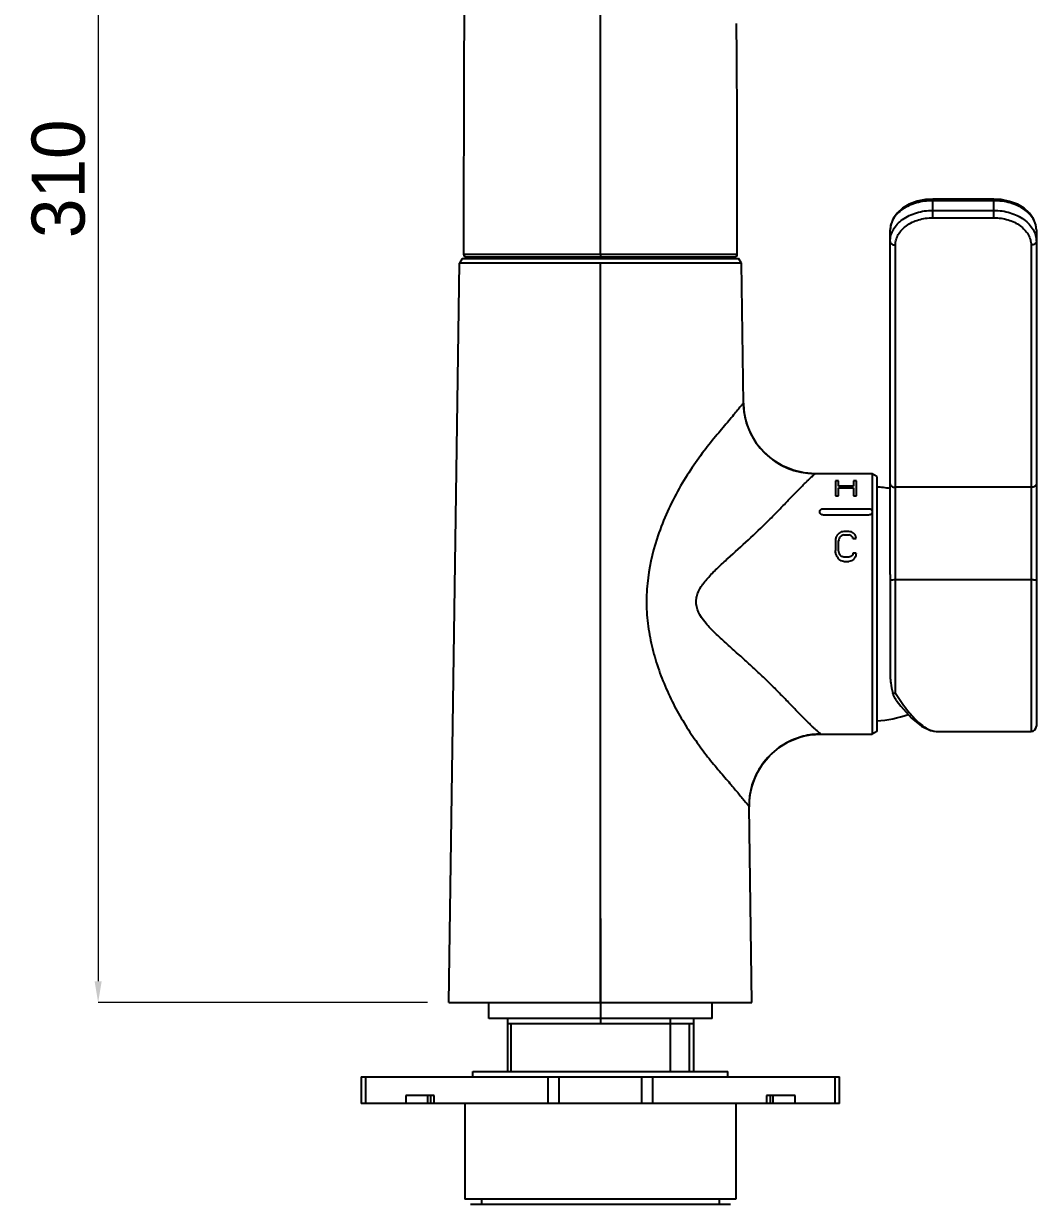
# Model space of a CAD drawing. Extents: x 0 to 1128, y 0 to 827.
# Drawn here: x 164.6 to 355, y 280.4 to 502.6 of the extents above; entities that cross this region are included whole.
import ezdxf

# ---------------------------------------------------------------- set-up
doc = ezdxf.new("R2010")
doc.units = 0
doc.header["$LTSCALE"] = 10
doc.header["$MEASUREMENT"] = 0
doc.header["$PDMODE"] = 3
doc.header["$PDSIZE"] = -10
doc.layers.get('0').update_dxf_attribs({"linetype": 'CONTINUOUS'})
doc.layers.get('DEFPOINTS').update_dxf_attribs({"linetype": 'CONTINUOUS'})
for name, color, linetype in [('1', 7, 'CONTINUOUS'), ('DEF_LAYER_ASSEM_MEMBER', 7, 'CONTINUOUS'), ('DEF_LAYER_CURVE', 7, 'CONTINUOUS')]:
    doc.layers.add(name, color=color, linetype=linetype)
doc.styles.add('Daelim Dimension', font='')
doc.styles.get('Daelim Dimension').set_extended_font_data('나눔고딕')
doc.dimstyles.new('DEFAULT', dxfattribs={"dimscale": 2, "dimtxt": 2, "dimasz": 2, "dimexe": 0, "dimexo": 2, "dimgap": 1, "dimtad": 1, "dimdec": 0, "dimzin": 9, "dimdsep": 46, "dimtxsty": 'Daelim Dimension', "dimcen": 0.5, "dimclrd": 5, "dimclre": 5, "dimclrt": 256, "dimadec": 1, "dimazin": 0, "dimtfac": 1, "dimtdec": 0, "dimtix": 1, "dimtmove": 0, "dimatfit": 3, "dimfxl": 1, "dimtolj": 1, "dimtzin": 1, "dimlwd": 9, "dimlwe": 9, "dimarcsym": 0})

# ---------------------------------------------------------------- blocks, each defined once
blk = doc.blocks.new('*D4')
at = {"color": 5, "lineweight": 9, "ltscale": 0.5, "transparency": 16777216}
for p, q in [((269.0458790334065, 628.4207027133168), (178.5844193273943, 628.4207027133167)), ((178.5844193273943, 624.4207027133167), (178.5844193273944, 322.4345492758167)), ((240.5458280156064, 318.4345492758167), (178.5844193273944, 318.4345492758167))]:
    blk.add_line(p, q, dxfattribs=at)
at = {"color": 5, "ltscale": 0.5, "transparency": 16777216}
for points in [[(177.9177526607277, 624.4207027133167), (179.251085994061, 624.4207027133167), (178.5844193273943, 628.4207027133167)], [(177.9177526607277, 322.4345492758167), (179.251085994061, 322.4345492758167), (178.5844193273944, 318.4345492758167)]]:
    blk.add_solid(points, dxfattribs=at)
at = {"layer": 'DEFPOINTS', "color": 0, "ltscale": 0.5, "transparency": 16777216}
for p in [(273.0458790334065, 628.4207027133168), (178.5844193273944, 318.4345492758167), (244.5458280156064, 318.4345492758167)]:
    blk.add_point(p, dxfattribs=at)
at = {"color": 7, "ltscale": 0.5, "transparency": 16777216, "insert": (171.1337755505704, 473.4276259945666), "char_height": 10, "attachment_point": 5, "rotation": 90, "style": 'Daelim Dimension'}
blk.add_mtext('\\A1;310', dxfattribs=at)

msp = doc.modelspace()

# ---------------------------------------------------------------- linework, layer by layer
at = {"layer": '1', "color": 7, "linetype": 'Continuous'}
for p, q in [((247.0458790334064, 458.4345492758166), (246.5331410405063, 457.5464610212166)), ((247.0458790334064, 458.4345492758166), (299.0458790334064, 458.4345492758166)), ((299.5586170263061, 457.5464610212166), (299.0458790334064, 458.4345492758166)), ((244.5458280156063, 318.4345492758166), (246.5331410405063, 457.5464610212166)), ((299.5586170263061, 457.5464610212166), (246.5331410405063, 457.5464610212166)), ((299.9346858573062, 431.2269705616168), (299.5586170263061, 457.5464610212166)), ((324.1798536296064, 417.9345492758166), (313.413763850006, 417.9345639813164)), ((324.1798536296064, 417.9345492758166), (324.1798536296064, 368.9345492758166)), ((325.0458790334064, 417.4345492758166), (324.1798536296064, 417.9345492758166)), ((325.0458790334064, 417.4345492758166), (325.0458790334064, 369.4345492758166)), ((314.5189083159066, 368.9345492758166), (324.1798536296064, 368.9345492758166)), ((325.0458790334064, 369.4345492758166), (324.1798536296064, 368.9345492758166)), ((311.1971754005062, 368.5186101746167), (311.1849196736066, 368.5154964958165)), ((301.5459300512066, 318.4345492758166), (301.0201227377065, 355.2410612188169)), ((244.5458280156063, 318.4345492758166), (301.5459300512066, 318.4345492758166))]:
    msp.add_line(p, q, dxfattribs=at)
at = {"layer": '1', "color": 9, "linetype": 'Continuous'}
msp.add_line((273.0458790334064, 318.4345492758166), (273.0458790334064, 457.5464610212166), dxfattribs=at)
at = {"layer": '1'}
msp.add_line((273.0458790334064, 334.2547652891649), (273.0458790334064, 314.2632623312688), dxfattribs=at)
at = {"layer": '1', "color": 7, "linetype": 'Continuous'}
for points in [[(313.413763850006, 417.9345639813164), (311.3928444585063, 418.0905098888165), (309.2908377002063, 418.5863555163164), (307.2945269531065, 419.4115867148166), (305.4552987628063, 420.5453714929167), (303.819532153906, 421.9571270785168), (302.4312339793064, 423.6128441759165), (301.3237830226062, 425.4680289432167), (300.5270939163065, 427.4758597072168), (300.0612566950063, 429.5846470358165), (299.9346858573062, 431.2269705616168)], [(311.1971684461064, 368.5186081795164), (312.4784181665063, 368.7785875436166), (314.5193872352065, 368.9345496721166)], [(301.0201225326064, 355.2410609673166), (301.1482516094065, 357.2936636125169), (301.6151976527062, 359.4011070460165), (302.4125921709065, 361.4074256427166), (303.5203210196064, 363.2610860400164), (304.9085346020065, 364.9153862371168), (306.5439280189066, 366.3259307834164), (308.3825425508066, 367.4587442176166), (310.3780406164065, 368.2832616321166), (311.1849196736066, 368.5154964958165)]]:
    msp.add_lwpolyline(points, dxfattribs=at)
for centre, radius, start, end in [((313.4338292316061, 431.4352998995164), 13.5007508293, 180.8841630895049, 269.9148445799877), ((314.5312891048061, 355.3644246627168), 13.5701410421, 90.0503118198835, 104.2228934955007)]:
    msp.add_arc(centre, radius, start, end, dxfattribs=at)
at = {"layer": '1', "color": 9, "linetype": 'Continuous'}
for points, start_tangent, end_tangent in [([(299.7874744068065, 431.0656468240168), (299.4213373348064, 430.6003954820167), (298.8527732521063, 429.8926769302166), (298.1050016237064, 428.9793894194167), (297.2022705413062, 427.8973505155168), (295.0310803450061, 425.3039155790166), (292.5478926405065, 422.2051072206168), (289.9988425802064, 418.6098231671167), (287.5631657758063, 414.6095043367168), (285.4175011787065, 410.2573576495165), (283.6716600521065, 405.6315988832166)], (-0.6074360476663296, -0.7943685844716598), (-0.3056650656740357, -0.952139100986031)), ([(299.9343877945064, 431.2425072436167), (299.8972437683065, 431.2097074264166), (299.7874744068065, 431.0656468240168)], (-0.01429034244110764, 0.9998978878430117), (-0.6074360478085714, -0.7943685843628907)), ([(291.1797178883064, 394.8150004043164), (292.0103735738062, 396.6811263433165), (293.4155916113064, 398.4869052835165), (295.1444388140064, 400.2484316685168), (297.0269652884065, 401.9926367460166), (300.8870649328064, 405.4953213210165), (304.5603438006065, 409.0094881349164), (306.2605753130065, 410.7232576736164), (307.8478637192065, 412.3593583121165), (309.3050184585063, 413.8741745543166), (310.6102419283061, 415.2174033328165), (311.1977712904063, 415.8088656217164), (311.7347272401066, 416.3388716193167), (312.2142434688062, 416.8016543776166), (312.6276166291063, 417.1917993663164), (312.9656208996066, 417.5041635590169), (313.2182184465064, 417.7342988368164), (313.3094093188065, 417.8172297755168), (313.3761155058064, 417.8782893923167), (313.4177816845063, 417.9172539681167), (313.4338525393064, 417.9338997869168)], (0.2324677923440838, 0.9726040949547088), (0.495605476936709, 0.8685477599017438)), ([(313.4338525393064, 417.9338997869168), (313.4340346726062, 417.9343864625166), (313.4338401571067, 417.9345488971167)], (0.4956054254830561, 0.8685477892619144), (-0.9999998827220604, 0.000484309678939304)), ([(283.6716600521065, 405.6315988832166), (281.8875030052063, 397.2750079909165), (281.7304119765065, 392.9809761338165), (282.1073021022062, 388.6993623417166), (282.9765384073064, 384.4973037408167), (284.2529016014064, 380.4184786736168), (285.8622601489064, 376.4959218287167), (287.7613021565064, 372.7781647225165), (289.8798143336064, 369.3114623235165), (292.1070127224064, 366.1214880547168), (294.3437724867063, 363.2628885227168), (295.4250690134065, 361.9701644336164), (296.4540460075061, 360.7608209319169), (297.4138369971065, 359.6363107813168), (298.2915586506062, 358.6071469694166), (299.0726485030063, 357.6804982625167), (299.7420690907063, 356.8672805927167), (300.0302929980064, 356.5121186520164), (300.2850813019063, 356.1968839559167), (300.5046550675061, 355.9244168196165), (300.6874050586066, 355.6932613103168), (300.8317549307062, 355.5011287675165), (300.889037288106, 355.4189861171167), (300.9361462343068, 355.3469990273165), (300.9729427024067, 355.2889911507168), (300.9992932427067, 355.2491843063167), (301.0085095869063, 355.2374255897166), (301.0150644055066, 355.2318003132168), (301.0189410173061, 355.2328362044168), (301.0201227410062, 355.2410609905164)], (-0.3056650656725554, -0.9521391009865063), (-0.01427771852595688, 0.999898068181799)), ([(291.0790832833063, 393.4345544351168), (291.1114679085063, 394.4707096584166), (291.1797178883064, 394.8150004043164)], (-0.0940665814603658, 0.9955659085426541), (0.232467792360185, 0.9726040949508603)), ([(314.5193751034067, 368.9345496721166), (314.5018941891062, 368.9469039063165), (314.4823926850063, 368.9622966261168), (314.4558300679064, 368.9837890810168), (314.3818602505062, 369.0449411948166), (314.2806622477065, 369.1300962464165), (314.1530597287065, 369.2389313624167), (314.0004551267066, 369.3708905445164), (313.626422363106, 369.7017263281168), (313.1706753202061, 370.1175128062168), (312.6443195482061, 370.6124415615168), (312.0576084137065, 371.1804331660164), (311.4184186812063, 371.8150401869166), (310.7333188908065, 372.5096018445165), (310.006043539106, 373.2569762877165), (308.4371270944062, 374.8811247321164), (306.7342208300061, 376.6311361504168), (304.912901788206, 378.4574694700168), (302.9884310746065, 380.3157157008168), (300.9827878356064, 382.1768458343167), (298.9265688867063, 384.0249030814166), (296.8663418354063, 385.8582758788166), (294.8778729215064, 387.6897672313166), (293.0906924925062, 389.5455896939166), (291.0790021712064, 393.4345461244166)], (-0.9999999668151313, 0.0002576232452746579), (-0.09406743922945855, 0.9955658274955063))]:
    msp.add_spline(points, degree=3, dxfattribs=dict(at, start_tangent=start_tangent, end_tangent=end_tangent))
at = {"layer": '1', "color": 7, "linetype": 'Continuous', "start_tangent": (-0.9690982437968326, -0.2466750775208049), "end_tangent": (0.01428430575160861, -0.9998979740999552)}
msp.add_spline([(311.1849212769062, 368.5154901262167), (307.0816462289063, 366.6999109839167), (303.8005073542063, 363.6408832268166), (301.7028786704063, 359.6762595716168), (301.0201225323062, 355.2410609875164)], degree=3, dxfattribs=at)
at = {"layer": 'DEF_LAYER_ASSEM_MEMBER', "color": 9, "linetype": 'Continuous'}
for p, q in [((273.0458790332063, 459.2312485546167), (273.0458790339064, 576.0954611672169)), ((335.5458790334064, 466.0906177638167), (335.5458790209068, 469.5889064769167)), ((347.0458790334064, 469.2960132581165), (335.5458790334064, 469.2960132581165)), ((347.0458790334064, 466.0906177638167), (347.0458790334064, 469.5889064769167)), ((335.5458790334064, 467.4797229051164), (347.0458790334064, 467.4797229051164)), ((335.5458790334064, 466.0906177638167), (347.0458790334064, 466.0906177638167)), ((328.5458790334064, 376.6283524289165), (328.5458790334064, 460.9680213051165)), ((354.0458790334064, 460.9680213051165), (354.0458790334064, 369.4345492758166)), ((247.3078384124065, 459.2356917922166), (273.0458772963063, 459.2325263353168)), ((273.0458798526063, 459.2325233530164), (298.7840033676064, 459.2343703638167)), ((354.0458790334064, 415.3663465454165), (328.5458790334064, 415.3663465454165)), ((354.0458790334064, 397.9573656767166), (328.5458790334064, 397.9573656767166)), ((228.9245586899065, 299.4345492758166), (228.9245586899065, 304.4345492758166)), ((263.1671993770062, 304.4345492758166), (263.1671993770062, 299.4345492758166)), ((265.2885197205064, 299.4345492758166), (265.2885197205064, 304.4345492758166)), ((280.8032383463062, 304.4345492758166), (280.8032383463062, 299.4345492758166)), ((282.9245586899065, 299.4345492758166), (282.9245586899065, 304.4345492758166)), ((317.167199377006, 304.4345492758166), (317.167199377006, 299.4345492758166)), ((236.4265704439063, 300.9345492758166), (236.4265704439063, 299.4345492758166)), ((240.5870046599064, 299.4345492758166), (240.5870046599064, 300.9345492758166)), ((241.7997497313063, 299.4345492758166), (241.7997497313063, 300.9345492758166)), ((304.2920083355066, 300.9345492758166), (304.2920083355066, 299.4345492758166)), ((305.5047534069063, 300.9345492758166), (305.5047534069063, 299.4345492758166)), ((309.6651876229062, 299.4345492758166), (309.6651876229062, 300.9345492758166))]:
    msp.add_line(p, q, dxfattribs=at)
at = {"layer": 'DEF_LAYER_ASSEM_MEMBER', "color": 7, "linetype": 'Continuous'}
for p, q in [((347.0458790334064, 469.5889064769167), (335.5458790211064, 469.5889064769167)), ((348.4419225875063, 469.5016574017168), (347.0458790321063, 469.5888918516166)), ((327.5458790334064, 400.3784621997165), (327.5458794535061, 463.8126783336165)), ((355.0458785719065, 463.8127106338166), (355.0458790334064, 370.4349398046165)), ((247.8084012352065, 458.7345492758168), (298.2833870347063, 458.7345492758168)), ((249.5458790334064, 458.7345492758168), (249.5458790334064, 458.4345492758166)), ((273.0458772963063, 459.2325263353168), (273.0458791412066, 458.7345524594166)), ((296.5458790334064, 458.7345492758168), (296.5458790334064, 458.4345492758166)), ((327.5931958609062, 379.2617500527167), (327.5931958609062, 397.8261974213165)), ((336.2240409205065, 369.4345658970165), (354.0458790334064, 369.4345492758166)), ((252.0458790334064, 315.4345492758166), (252.0458790334064, 318.4345492758166)), ((294.0458790334064, 315.4345492758166), (294.0458790334064, 318.4345492758166)), ((294.0450270178062, 315.4345492758166), (252.0467310490064, 315.4345492758166)), ((255.5458790334064, 315.4345492758166), (255.5458790334064, 305.4345492758166)), ((290.5458790334064, 314.4345492758166), (255.5458790334064, 314.4345492758166)), ((286.1786102426063, 315.4345492758166), (286.1786102426063, 305.4345492758166)), ((290.5458790334064, 315.4345492758166), (290.5458790334064, 305.4345492758166)), ((228.0458790334064, 304.4345492758166), (228.0458790334064, 299.4345492758166)), ((228.0458790334064, 304.4345492758166), (318.0458790334064, 304.4345492758166)), ((249.0458790334064, 304.4345492758166), (249.0458790334064, 305.4345492758166)), ((249.0459241914064, 305.4345492758166), (297.0458338754063, 305.4345492758166)), ((297.0458790334064, 304.4345492758166), (297.0458790334064, 305.4345492758166)), ((318.0458790334064, 299.4345492758166), (318.0458790334064, 304.4345492758166)), ((241.7997497313063, 300.9345492758166), (236.4265704439063, 300.9345492758166)), ((241.0675166843064, 300.9345492758166), (241.0675166843064, 299.4345492758166)), ((309.6651876229062, 300.9345492758166), (304.2920083355066, 300.9345492758166)), ((305.0242413825063, 299.4345492758166), (305.0242413825063, 300.9345492758166)), ((318.0458790334064, 299.4345492758166), (228.0458790334064, 299.4345492758166)), ((247.5458790334064, 299.4345492758166), (247.5458790334064, 281.4345492758166)), ((298.5458790334064, 299.4345492758166), (298.5458790334064, 281.4345492758166)), ((298.5458790334064, 281.4345492758166), (247.5458790334064, 281.4345492758166)), ((297.4958790334065, 280.4345492758166), (248.5958790334064, 280.4345492758166)), ((250.6958790334065, 281.4345492758166), (250.6958790334065, 280.4345492758166)), ((295.3958790334066, 281.4345492758166), (295.3958790334066, 280.4345492758166))]:
    msp.add_line(p, q, dxfattribs=at)
at = {"layer": 'DEF_LAYER_ASSEM_MEMBER', "color": 2, "linetype": 'Continuous'}
for p, q in [((256.2958790334064, 305.4345492758166), (256.2958790334064, 314.4345492758166)), ((289.7958790334064, 305.4345492758166), (289.7958790334064, 314.4345492758166))]:
    msp.add_line(p, q, dxfattribs=at)
at = {"layer": 'DEF_LAYER_ASSEM_MEMBER', "color": 7, "linetype": 'Continuous'}
for points in [[(247.4207259283064, 502.6245096239168), (247.3925523858063, 496.1858250156165), (247.3500859867063, 483.8887898371167), (247.3215248950062, 471.4578679491169), (247.3069844697063, 459.2356932524167)], [(298.7847740818065, 459.2343746886168), (298.7700097911063, 471.5871031387169), (298.7409311582062, 484.1465842791167), (298.6976537485064, 496.5673260087165), (298.6710250354063, 502.6260194284168)], [(335.5458790216062, 469.5888918487167), (334.1702654282062, 469.5042113680165), (332.5960622041061, 469.1878531442167), (331.1395846920063, 468.6462284631166), (329.8691859937062, 467.9010854110165), (328.8391045955063, 466.9824396856166), (328.0926267794061, 465.9293777366165), (327.6593447338064, 464.7912851222168), (327.545903918106, 463.8126783140165)], [(355.0458541031062, 463.8127106134166), (354.9361295931062, 464.7752255318164), (354.5071911990062, 465.9143107827167), (353.7646609202066, 466.9690640495164), (352.7379492420064, 467.8899347412166), (351.4701978059065, 468.6377018592166), (350.0154662641062, 469.1822439697166), (348.4419225875063, 469.5016574017168)], [(328.704190948506, 375.3260419823168), (329.5513575143063, 374.1957569500164), (331.5488299483063, 371.9419066358168), (333.4310696094062, 370.4028549354166), (335.1340640682065, 369.5961469056165), (336.2240605767065, 369.4345667636167)]]:
    msp.add_lwpolyline(points, dxfattribs=at)
for centre, radius, start, end in [((6169.654691453906, 474.9021447263167), 5922.2988502726, 179.5578159669058, 179.7317966642014), ((247.8077902018065, 459.2345500098168), 0.4999999624, 179.8715466627025, 270.0867115422885), ((298.2840034027065, 459.2345488828169), 0.5000000960000001, 269.9123114642043, 359.9774981647016), ((323.6850835789064, 393.4345492758166), 22.042045374, 79.88130583160076, 86.46051681630776), ((323.6850835789064, 393.4345492758166), 22.042045374, 273.5394831836923, 289.1427860259834), ((354.0458790334064, 370.4345492758166), 1, 270, 0)]:
    msp.add_arc(centre, radius, start, end, dxfattribs=at)
at = {"layer": 'DEF_LAYER_ASSEM_MEMBER', "color": 9, "linetype": 'Continuous'}
for points, start_tangent, end_tangent in [([(335.5458790334064, 469.2960132581165), (332.483801033206, 468.8783948421164), (329.8883633163059, 467.6893318255165), (328.8936422333063, 466.8582656768167), (328.1545894742067, 465.9102271085167), (327.6995269823065, 464.8816434056166), (327.5458790334064, 463.8120079989167)], (-0.9999999990353112, -4.392468101639889e-05), (-9.928194446766673e-05, -0.9999999950715478)), ([(355.0458790334064, 463.8120079989167), (354.8922310846065, 464.8816434056166), (354.4371685927063, 465.9102271085167), (353.6981158335066, 466.8582656768167), (352.703394750506, 467.6893318255165), (350.1079570336065, 468.8783948421164), (347.0458790334064, 469.2960132581165)], (-9.928862120407321e-05, 0.9999999950708849), (-0.9999999990354671, 4.392113135904072e-05)), ([(327.5458790334064, 461.6500196652164), (327.6995269823065, 462.7870823373169), (328.1545894742067, 463.8805046668167), (328.8936422333063, 464.8883057274165), (329.8883633163059, 465.7717602716166), (332.483801033206, 467.0357787305165), (335.5458790334064, 467.4797229051164)], (9.340097188954495e-05, 0.9999999956381292), (0.9999999987135381, 5.072399906032184e-05)), ([(347.0458790334064, 467.4797229051164), (350.1079570336065, 467.0357787305165), (352.703394750506, 465.7717602716166), (353.6981158335066, 464.8883057274165), (354.4371685927063, 463.8805046668167), (354.8922310846065, 462.7870823373169), (355.0458790334064, 461.6500196652164)], (0.9999999987133336, -5.072802922963856e-05), (9.339469253766078e-05, -0.9999999956387156)), ([(328.5458790334064, 460.9680213051165), (328.6802939208064, 461.9670918214165), (329.0784361273063, 462.9278363173166), (330.5953748167062, 464.5896901062165), (332.8664037924063, 465.7004696131166), (335.5458790334064, 466.0906177638167)], (0.0001928414633907756, 0.9999999814060848), (0.9999999948283591, 0.0001017019260661275)), ([(347.0458790334064, 466.0906177638167), (349.7253542743065, 465.7004696132167), (351.9963832501062, 464.5896901063165), (353.5133219393065, 462.9278363173166), (353.9114641460064, 461.9670918214165), (354.0458790334064, 460.9680213051165)], (0.9999999948274246, -0.0001017111142553089), (0.0001928260343675406, -0.9999999814090601)), ([(327.5458790334064, 461.6500196652164), (327.6219995169063, 461.3890301748165), (327.8387723011065, 461.1677739770166), (328.1631956448064, 461.0199353334165), (328.5458790334064, 460.9680213051165)], (0, -1), (0.9999999999999996, -2.899596689138741e-08)), ([(355.0458790334064, 461.6500196652164), (354.9697585659064, 461.3890301919168), (354.7529858146063, 461.1677740000168), (354.4285624658064, 461.0199353391167), (354.0458790334064, 460.9680213051165)], (0, -1), (-1, 0)), ([(327.5458790334064, 416.0483449054168), (327.6220100203063, 415.7873251929168), (327.8388051030061, 415.5661216445164), (328.1631512618064, 415.4182677536164), (328.5458790334064, 415.3663465454165)], (0, -0.9999999999999999), (0.9999999999999999, 0)), ([(355.0458790334064, 416.0483449054168), (354.9697480465065, 415.7873251929168), (354.7529529638059, 415.5661216445164), (354.428606805006, 415.4182677536164), (354.0458790334064, 415.3663465455165)], (0, -0.9999999999999999), (-0.9999999999999999, 0)), ([(328.5458790334064, 397.9573656767166), (327.9559605712066, 397.9210773316167), (327.7345404114067, 397.8790798799164), (327.5931958609062, 397.8261974213165)], (-1, 0), (-0.8610281655645493, -0.5085572712139188)), ([(355.0458790334064, 397.7689149933167), (354.9697480465065, 397.8410403034168), (354.7529529638059, 397.9021635587169), (354.428606805006, 397.9430187402168), (354.0458790334064, 397.9573656768166)], (0, 1), (-1, 0)), ([(328.5458790334064, 376.6283524289165), (330.6327264256061, 373.6182304594167), (332.6554065609062, 371.3533235593168), (333.6209949233062, 370.5306289742166), (334.5439917733065, 369.9297200333167), (336.2240947020064, 369.4345669694167)], (0.5305762960283842, -0.8476371830522778), (0.99999312321431, -0.00370857440130246))]:
    msp.add_spline(points, degree=3, dxfattribs=dict(at, start_tangent=start_tangent, end_tangent=end_tangent))
at = {"layer": 'DEF_LAYER_ASSEM_MEMBER', "color": 7, "linetype": 'Continuous'}
for points, start_tangent, end_tangent in [([(327.5931958609062, 397.8261974213165), (327.5724688871064, 399.1111694178167), (327.5458790334064, 400.3784621997165)], (0, 1), (0, 1)), ([(327.5931958609062, 379.2617500527167), (327.6567559051064, 378.5777313616168), (328.0182678659066, 376.6503206293164)], (0.07198562539658378, -0.997405669593001), (0.2642516561053336, -0.9644537636639657)), ([(328.7041923270062, 375.3260404138164), (328.5072816467064, 375.6219577403167), (328.0182678659066, 376.6503206293164)], (-0.583512899733479, 0.8121038701081451), (-0.3363953069867626, 0.9417208702355927)), ([(328.0182678659066, 376.6503206293164), (328.1413362359062, 376.6242036401168), (328.5458790334064, 376.6283524289165)], (0.9636457258667404, -0.2671832985400905), (0.9876601897238794, 0.1566120992598931))]:
    msp.add_spline(points, degree=3, dxfattribs=dict(at, start_tangent=start_tangent, end_tangent=end_tangent))
at = {"layer": 'DEF_LAYER_CURVE', "color": 40, "linetype": 'Continuous'}
for p, q in [((317.2458790334067, 416.6033409824167), (317.2458790334067, 413.7887100991165)), ((317.8458790334062, 416.6033409824167), (317.2458790334067, 416.6033409824167)), ((317.8458790334062, 415.6142902276165), (317.8458790334062, 416.6033409876168)), ((320.6458789380067, 415.6142902276165), (317.8458790334062, 415.6142902276165)), ((320.6458789380067, 416.6033409824167), (320.6458789380067, 415.6142902208167)), ((321.2458789380062, 416.6033409824167), (320.6458789380067, 416.6033409824167)), ((321.2458789380062, 413.7887102769168), (321.2458789380062, 416.6033410862165)), ((317.2458790334067, 413.7887102769168), (317.8458790334062, 413.7887102769168)), ((317.8458790334062, 413.7887102769168), (317.8458790334062, 415.2582845951165)), ((317.8458790334062, 415.2582846278165), (320.6458789380067, 415.2582846278165)), ((320.6458789380067, 415.2582846278165), (320.6458789380067, 413.7887103169169)), ((320.6458789380067, 413.7887102769168), (321.2458789380062, 413.7887102769168)), ((323.4958790334067, 411.2808763009166), (314.9958790334067, 411.2808763009166)), ((314.9958790334067, 410.2202161291166), (323.4958790334067, 410.2202161291166)), ((319.7458789380062, 407.0711958556167), (318.8458790811064, 407.0711958556167)), ((317.2458790334067, 405.2764762994166), (317.2458790334067, 403.4705142653165)), ((317.8458790334062, 403.4705143075166), (317.8458790334062, 405.2764763400164)), ((318.8458790811064, 406.4135180811168), (319.7458789380062, 406.4135180811168)), ((320.5458790334064, 405.7375271039168), (321.1458790334063, 405.7375271039168)), ((319.7458789380062, 402.1951458331168), (318.8458790811064, 402.1951458331168)), ((321.1458790334063, 402.9674987909166), (320.5458790334064, 402.9674987909166)), ((318.8458790811064, 401.4005451869166), (319.7458789380062, 401.4005451869166))]:
    msp.add_line(p, q, dxfattribs=at)
for centre, major_axis, ratio, start_param, end_param in [((321.9667125468063, 393.4345492758166), (16.74741419410001, 23.5781939548), 0.3975081956, 1.2716551212, 1.2930210893), ((325.987547522006, 393.4345492758166), (37.6674085869, 20.3313840822), 0.3629286655, 1.5777787126, 1.5884244913), ((337.4500488527065, 393.4345492758166), (95.9075264273, 17.8787042337), 0.1746596721, 1.7333616172, 1.7386758064), ((301.1417065051064, 393.4345492758166), (95.907540176, -17.8787040781), 0.1746596488, 1.4029168379, 1.4082310271), ((312.6042133015062, 393.4345492758166), (37.667394194, -20.3313857905), 0.3629287368, 1.5531682873, 1.5638140659), ((316.6250432439065, 393.4345492758166), (-16.7474254194, 23.5781923629), 0.3975082659, -1.2930213284, -1.2716553603), ((318.3100452803064, 393.4345492758166), (2.747206731499999, 24.4981558257), 0.1094207057, 1.0515816125, 1.078595584), ((319.7562958889066, 393.4345492758166), (7.281553687200001, 24.4290768136), 0.2558312391, 1.0939453645, 1.115419967), ((319.1760872305067, 393.4345492758166), (3.457035079, 24.4955003006), 0.1358207303, 1.0638648177, 1.0854917854), ((321.2264323753061, 393.4345492758166), (10.1677814264, 24.2832369062), 0.3198171697, 1.1616808868, 1.1778194925), ((325.0771296987064, 393.4345492758166), (27.38504317949999, 21.8215170958), 0.4067451627000001, 1.4898077136, 1.5005307141), ((336.1292162490063, 393.4345492758166), (76.6678359383, 18.1806814989), 0.2142089391, 1.7471312298, 1.7524824591), ((302.4625355891062, 393.4345492758166), (76.66786349729999, -18.1806809068), 0.2142088706, 1.3891101585, 1.3944613877), ((313.5146284634066, 393.4345492758166), (27.38504317949999, -21.8215170958), 0.4067451627000001, 1.6410619395, 1.65178494), ((318.9056041104063, 393.4345492758166), (-4.674826954599999, 24.4858097718), 0.1783463788, -1.0787355803, -1.0625969746), ((320.1617137120065, 393.4345492758166), (-2.747203965, 24.49815583289999), 0.1094206007, -1.0569685922, -1.0301069859), ((315.8817121533066, 393.4345492758166), (-2.747208307599999, 24.4981558215), 0.1094207654, -1.189042018, -1.16101631), ((313.6854626333061, 393.4345492758166), (-7.281552248300001, 24.4290768625), 0.2558312016, -1.2755354415, -1.2528803324), ((309.8250459024066, 393.4345492758166), (-16.7474123622, 23.5781942146), 0.3975081842, -1.4974941289, -1.4746111535), ((316.1406708907061, 393.4345492758166), (-3.457035079, 24.4955003006), 0.1358207303, -1.1903078988, -1.1679124977), ((313.1319889710062, 393.4345492758166), (-10.167792762, 24.2832361354), 0.3198173793, -1.3211933409, -1.3042628106), ((306.8646316882064, 393.4345492758166), (27.3850321133, -21.8215189488), 0.4067451945, 1.4701950031, 1.4815498888), ((287.5625382833064, 393.4345492758166), (76.6678359383, -18.1806814989), 0.2142089391, 1.2018214423, 1.2075200913), ((351.0292309237066, 393.4345492758166), (76.66786349729999, 18.1806809068), 0.2142088706, 1.9340725984, 1.9397712473), ((331.7271264740066, 393.4345492758166), (27.3850321133, 21.8215189488), 0.4067451945, 1.6600427648, 1.6713976505), ((322.9528214703059, 393.4345492758166), (4.6748315967, 24.485809719), 0.1783465336, 1.2051787248, 1.2221092551), ((328.7667164016066, 393.4345492758166), (16.7474235875, 23.5781926227), 0.3975082544, 1.4746113927, 1.4974943681), ((322.5900442933062, 393.4345492758166), (2.7472051471, 24.4981558298), 0.1094206455, 1.1834116835, 1.2116970995), ((301.7042106019062, 393.4345492758166), (37.667403302, -20.3313847095), 0.3629286917, 1.3157962249, 1.3273291614), ((276.7417090735062, 393.4345492758166), (95.90751801340001, -17.8787043289), 0.1746596864, 1.1491086536, 1.1548990909), ((361.8500549687064, 393.4345492758166), (95.907531762, 17.8787041733), 0.1746596631, 1.9866935719, 1.9924840092), ((336.8875415372063, 393.4345492758166), (37.667388909, 20.3313864178), 0.3629287629, 1.8142633673, 1.8257963037)]:
    msp.add_ellipse(centre, major_axis=major_axis, ratio=ratio, start_param=start_param, end_param=end_param, dxfattribs=at)
for points, start_tangent, end_tangent in [([(314.9958790334067, 411.2808763009166), (314.8979089681061, 411.2764708023169), (314.8020946229062, 411.2634103401165), (314.7086313918062, 411.2416296602164), (314.620260233206, 411.2116095016167), (314.5393374066061, 411.1743102896166), (314.4660819646065, 411.1299746560167), (314.4009252806063, 411.0785568469164), (314.3460611535065, 411.0214402943166), (314.3029290757063, 410.9603571429166), (314.2715618244065, 410.8957136515164), (314.2523399300062, 410.8279869499165), (314.2458790334067, 410.7586659462168), (314.2523396639062, 410.6890668066167), (314.2715611648064, 410.6205260821166), (314.3029282803063, 410.5545990905166), (314.3460604784068, 410.4918436977168), (314.4009248466064, 410.4327553775165), (314.4660818258062, 410.3792217130167), (314.5393373726065, 410.3328000673168), (314.6202602100061, 410.2935566622168), (314.7086313825062, 410.2618452047168), (314.8020946112065, 410.2387664020166), (314.8979089624063, 410.2248987736166), (314.9958790334067, 410.2202161291166)], (-1, 0), (0.9999999999999999, 0)), ([(324.1798536296064, 410.9748752136165), (324.1400955087065, 411.0280927887165), (324.092009795706, 411.0774898422169), (324.0355572465064, 411.1230219180165), (323.9719923082066, 411.1635845358169), (323.9029432169064, 411.1983588121166), (323.828637612206, 411.2274192971167), (323.7491620485062, 411.2506455635166), (323.6662334735065, 411.2674336677164), (323.581768275606, 411.2774937954168), (323.4958790334067, 411.2808763009166)], (-0.5416177421895841, 0.8406248993132769), (-1, 0)), ([(323.4958790334067, 410.2202161291166), (323.5817725657062, 410.2238120044167), (323.6662489431064, 410.2344993516167), (323.7491999842064, 410.2523091191165), (323.8286934312064, 410.2768903470164), (323.902998395406, 410.3075437811167), (323.9720371944063, 410.3440794758167), (324.0355825669062, 410.3864983673166), (324.0920180978064, 410.4338702759164), (324.1400971372059, 410.4849830992166), (324.1798536296064, 410.5397229374166)], (1, 0), (0.5320185652831686, 0.8467326887477765))]:
    msp.add_spline(points, degree=3, dxfattribs=dict(at, start_tangent=start_tangent, end_tangent=end_tangent))

# ---------------------------------------------------------------- dimensions: what is measured, and where the dimension line sits
at = {"color": 5, "ltscale": 0.5}
dim = msp.add_linear_dim(base=(178.5844193273944, 318.4345492758167), p1=(273.0458790334064, 628.4207027133166), p2=(244.5458280156063, 318.4345492758166), angle=90, dimstyle='DEFAULT', override={"dimtxt": 5, "dimclrd": 5, "dimclre": 5, "dimclrt": 7}, dxfattribs=at)
dim.commit()
dim.dimension.update_dxf_attribs({"geometry": '*D4', "text_midpoint": (171.1337755505704, 473.4276259945666)})

doc.saveas('drawing.dxf')
